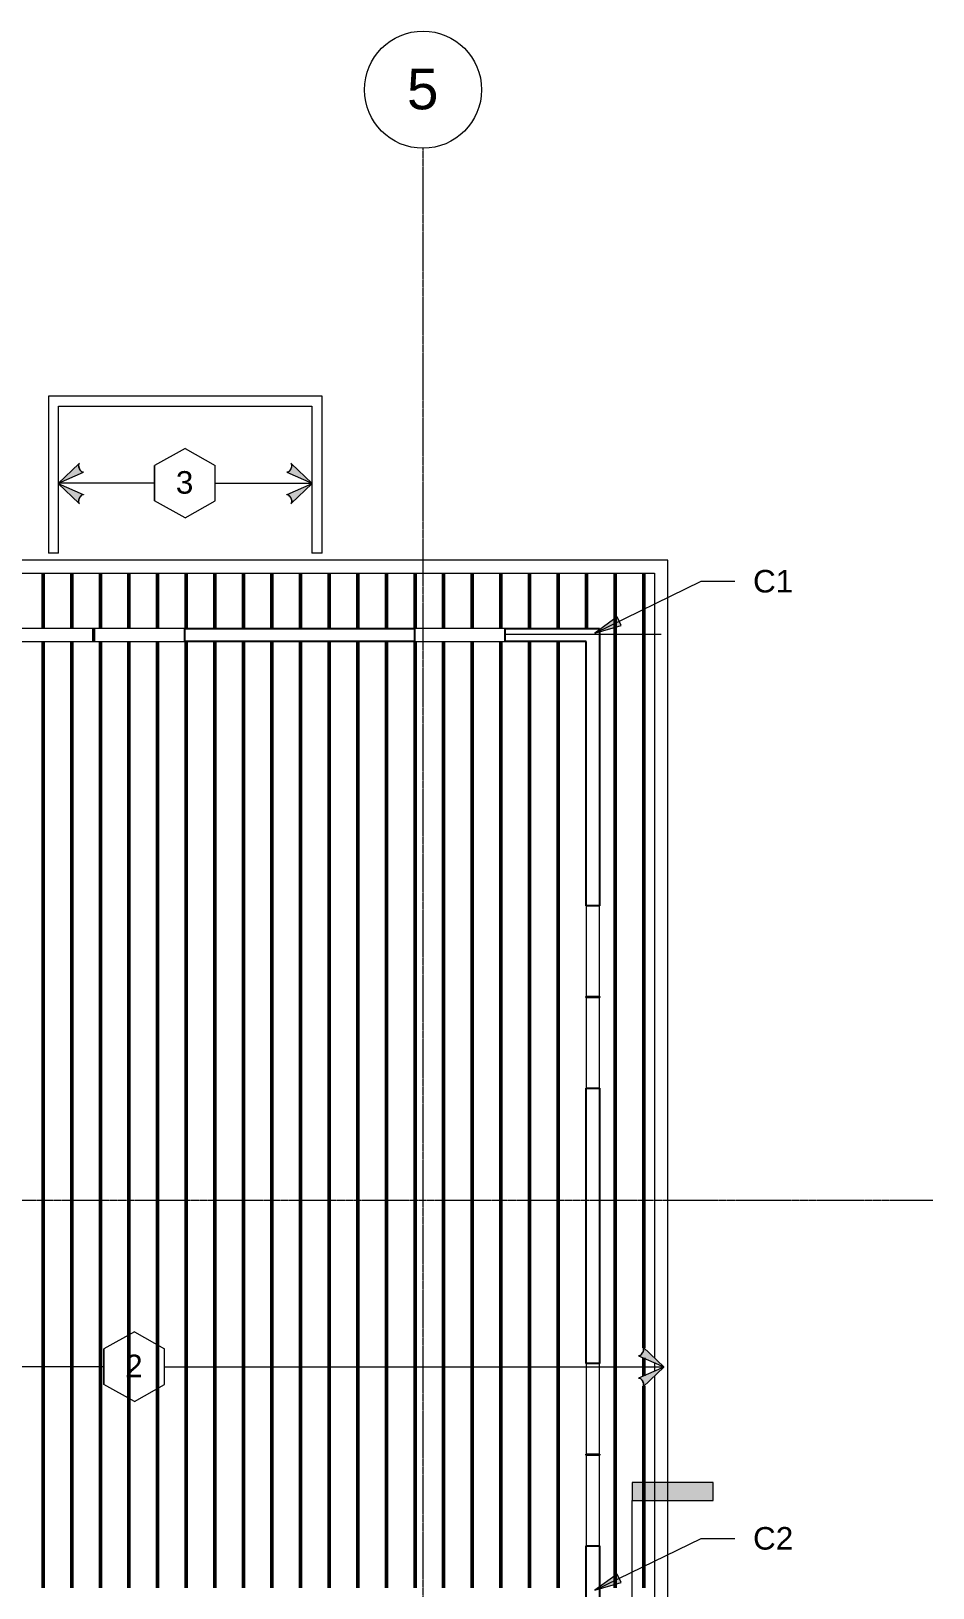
# Model space of a CAD drawing. Header units: inches. Extents: x -4036 to -1914, y 2 to 12338.
# Drawn here: x -2338 to -1959, y 11685 to 12338 of the extents above; entities that cross this region are included whole.
import ezdxf

# ---------------------------------------------------------------- set-up
doc = ezdxf.new("R2010")
doc.units = ezdxf.units.IN
doc.header["$MEASUREMENT"] = 0
doc.linetypes.add('Línea de rejilla', pattern=[0.875, 0.5, -0.125, 0.125, -0.125])
for name, color, linetype, lineweight in [('A-ANNO-NOTE', 131, 'Continuous', 9), ('A-DETL-GENF', 92, 'Continuous', 9), ('A-DETL-THIN', 151, 'Continuous', 9), ('A-WALL', 113, 'Continuous', 9), ('G-ANNO-SYMB', 111, 'Continuous', 9), ('G-ANNO-TEXT', 231, 'Continuous', 9), ('I-WALL', 2, 'Continuous', 9), ('S-BEAM', 12, 'Continuous', 9), ('S-BEAM-ANLY', 10, 'Continuous', 50), ('S-GRID', 1, 'Continuous', 9), ('S-GRID-IDEN', 1, 'Continuous', 9)]:
    doc.layers.add(name, color=color, linetype=linetype, lineweight=lineweight)
doc.styles.add('Arial', font='arial.ttf', dxfattribs={"height": 9.448819})
doc.styles.add('Arial_1', font='arial.ttf', dxfattribs={"height": 17.007874})

# ---------------------------------------------------------------- blocks, each defined once
blk = doc.blocks.new('TRUSS - 24_-V50-FRAMING PLAN - 2ND FLOOR')
at = {"layer": 'S-BEAM'}
for p, q in [((184.15, 0), (-212.8, 0)), ((212.8, 0), (189.65, 0))]:
    blk.add_line(p, q, dxfattribs=at)
blk = doc.blocks.new('TRUSS - 24_-V49-FRAMING PLAN - 2ND FLOOR')
at = {"layer": 'S-BEAM'}
blk.add_line((212.8, 0), (189.65, 0), dxfattribs=at)
blk = doc.blocks.new('TRUSS - 24_-1506883-FRAMING PLAN - 2ND FLOOR')
at = {"layer": 'S-BEAM'}
blk.add_line((212.8, 0), (-212.8, 0), dxfattribs=at)
blk = doc.blocks.new('TRUSS - 24_-V84-FRAMING PLAN - 2ND FLOOR')
at = {"layer": 'S-BEAM'}
for p, q in [((-128.2, 0), (-212.8, 0)), ((-116.37, 0), (-123.91, 0)), ((212.8, 0), (-112.08, 0))]:
    blk.add_line(p, q, dxfattribs=at)
blk = doc.blocks.new('TRUSSES - TRUSSES-1430586-FRAMING PLAN - 2ND FLOOR')
at = {"layer": 'A-DETL-GENF'}
h = blk.add_hatch(color=256, dxfattribs=at)
h.paths.add_polyline_path([(-213.45, 8.4), (-222.05, 0.23), (-211.69, 4.79), (-211.9, 4.81), (-212.13, 4.9), (-212.36, 5.06), (-212.82, 5.53), (-213.21, 6.17), (-213.48, 6.89), (-213.59, 7.59), (-213.54, 8.17)], flags=0)
h.paths.add_polyline_path([(-222.05, 0), (-213.45, -8.17), (-213.54, -7.95), (-213.59, -7.68), (-213.56, -7.02), (-213.36, -6.3), (-213.02, -5.61), (-212.59, -5.04), (-212.13, -4.68), (-211.9, -4.59), (-211.69, -4.56), (-211.5, -4.6)], flags=0)
h = blk.add_hatch(color=256, dxfattribs=at)
h.paths.add_polyline_path([(213.45, 8.4), (213.54, 8.17), (213.59, 7.9), (213.56, 7.25), (213.36, 6.53), (213.02, 5.84), (212.59, 5.27), (212.13, 4.9), (211.9, 4.81), (211.69, 4.79), (211.5, 4.83), (222.05, 0.23)], flags=0)
h.paths.add_polyline_path([(222.05, 0), (211.69, -4.56), (211.9, -4.59), (212.13, -4.68), (212.36, -4.83), (212.82, -5.31), (213.21, -5.95), (213.48, -6.66), (213.59, -7.36), (213.54, -7.95), (213.45, -8.17), (214.49, -7.18)], flags=0)
for p, q in [((0, 14.61), (-12.61, 7.43)), ((0, 14.61), (12.85, 7.43)), ((-213.45, 8.4), (-222.05, 0.23)), ((-213.45, 8.4), (-213.17, 8.66)), ((-12.61, 7.43), (-12.61, -7.43)), ((12.85, -7.43), (12.85, 7.43)), ((12.85, 7.43), (12.85, -7.43)), ((213.45, 8.4), (213.17, 8.66)), ((222.05, 0.23), (213.45, 8.4)), ((-222.05, 0.23), (-211.5, 4.83)), ((-222.05, 0), (-213.45, -8.17)), ((-211.5, -4.6), (-222.05, 0)), ((-12.61, 0), (-222.05, 0)), ((12.85, 0), (222.05, 0)), ((211.5, 4.83), (222.05, 0.23)), ((222.05, 0), (211.5, -4.6)), ((213.45, -8.17), (222.05, 0)), ((-213.45, -8.17), (-213.17, -8.43)), ((0, -14.56), (-12.61, -7.43)), ((0, -14.56), (12.85, -7.43)), ((213.45, -8.17), (213.17, -8.43))]:
    blk.add_line(p, q, dxfattribs=at)
for centre, major_axis, start_param, end_param in [((-212.34, 6.74), (-0.84, 1.91), 0.527907, 1.031328), ((-212.34, 6.74), (-0.84, 1.91), 1.058732, 1.553534), ((-212.34, 6.74), (-0.84, 1.91), 0, 0.515859), ((212.34, 6.74), (0.84, 1.91), 5.767326, 6.283185), ((212.34, 6.74), (0.84, 1.91), 4.729651, 5.224453), ((212.34, 6.74), (0.84, 1.91), 5.251857, 5.755279), ((-212.34, 6.74), (-0.84, 1.91), 1.586991, 2.08013), ((-212.34, 6.74), (-0.84, 1.91), 2.111632, 2.609761), ((-212.34, 6.74), (-0.84, 1.91), 2.630892, 3.141593), ((212.34, 6.74), (0.84, 1.91), 3.141593, 3.652293), ((212.34, 6.74), (0.84, 1.91), 3.673425, 4.171554), ((212.34, 6.74), (0.84, 1.91), 4.203055, 4.696194), ((-212.34, -6.52), (0.84, 1.91), 1.588058, 2.082861), ((-212.34, -6.52), (0.84, 1.91), 1.061463, 1.554602), ((-212.34, -6.52), (0.84, 1.91), 0.531832, 1.029961), ((-212.34, -6.52), (0.84, 1.91), 0, 0.5107), ((212.34, -6.52), (-0.84, 1.91), 5.772485, 6.283185), ((212.34, -6.52), (-0.84, 1.91), 5.253224, 5.751353), ((212.34, -6.52), (-0.84, 1.91), 4.728584, 5.221723), ((212.34, -6.52), (-0.84, 1.91), 4.200325, 4.695127), ((-212.34, -6.52), (0.84, 1.91), 2.131433, 2.613686), ((-212.34, -6.52), (0.84, 1.91), 2.625734, 3.141593), ((212.34, -6.52), (-0.84, 1.91), 3.141593, 3.657452), ((212.34, -6.52), (-0.84, 1.91), 3.669499, 4.151752)]:
    blk.add_ellipse(centre, major_axis=major_axis, ratio=0.493649, start_param=start_param, end_param=end_param, dxfattribs=at)
for points, knots in [([(-211.5, 4.83), (-211.56, 4.81), (-211.69, 4.78), (-211.9, 4.8), (-212.13, 4.89), (-212.44, 5.1), (-212.83, 5.5), (-213.23, 6.16), (-213.53, 6.96), (-213.62, 7.64), (-213.57, 8.12), (-213.49, 8.31), (-213.45, 8.4)], [0, 0, 0, 0, 0.066667, 0.133333, 0.2, 0.266667, 0.4, 0.533333, 0.666667, 0.833333, 0.916667, 1, 1, 1, 1]), ([(213.45, 8.4), (213.48, 8.33), (213.55, 8.18), (213.61, 7.82), (213.59, 7.26), (213.38, 6.52), (213.05, 5.84), (212.66, 5.3), (212.24, 4.94), (211.91, 4.79), (211.66, 4.78), (211.55, 4.81), (211.5, 4.83)], [0, 0, 0, 0, 0.066667, 0.133333, 0.266667, 0.4, 0.533333, 0.65, 0.766667, 0.883333, 0.941667, 1, 1, 1, 1]), ([(-213.45, -8.17), (-213.48, -8.1), (-213.55, -7.96), (-213.61, -7.59), (-213.59, -7.03), (-213.38, -6.3), (-213.05, -5.62), (-212.66, -5.08), (-212.24, -4.71), (-211.91, -4.57), (-211.66, -4.55), (-211.55, -4.58), (-211.5, -4.6)], [0, 0, 0, 0, 0.066667, 0.133333, 0.266667, 0.4, 0.533333, 0.65, 0.766667, 0.883333, 0.941667, 1, 1, 1, 1]), ([(211.5, -4.6), (211.56, -4.58), (211.69, -4.55), (211.9, -4.57), (212.13, -4.67), (212.44, -4.87), (212.83, -5.28), (213.23, -5.93), (213.53, -6.73), (213.62, -7.41), (213.57, -7.9), (213.49, -8.09), (213.45, -8.17)], [0, 0, 0, 0, 0.066667, 0.133333, 0.2, 0.266667, 0.4, 0.533333, 0.666667, 0.833333, 0.916667, 1, 1, 1, 1])]:
    blk.add_open_spline(points, degree=3, knots=knots, dxfattribs=at)
blk = doc.blocks.new('TRUSSES - TRUSSES-1431472-FRAMING PLAN - 2ND FLOOR')
at = {"layer": 'A-DETL-GENF'}
h = blk.add_hatch(color=256, dxfattribs=at)
h.paths.add_polyline_path([(-44.56, 8.4), (-53.16, 0.23), (-42.8, 4.79), (-43.02, 4.81), (-43.24, 4.9), (-43.48, 5.06), (-43.93, 5.53), (-44.32, 6.17), (-44.59, 6.89), (-44.71, 7.59), (-44.65, 8.17)], flags=0)
h.paths.add_polyline_path([(-53.16, 0), (-44.56, -8.17), (-44.65, -7.95), (-44.7, -7.68), (-44.67, -7.02), (-44.48, -6.3), (-44.14, -5.61), (-43.71, -5.04), (-43.24, -4.68), (-43.02, -4.59), (-42.8, -4.56), (-42.62, -4.6), (-47.87, -2.31)], flags=0)
h = blk.add_hatch(color=256, dxfattribs=at)
h.paths.add_polyline_path([(44.56, 8.4), (44.65, 8.17), (44.7, 7.9), (44.67, 7.25), (44.48, 6.53), (44.14, 5.84), (43.71, 5.27), (43.24, 4.9), (43.02, 4.81), (42.8, 4.79), (42.62, 4.83), (53.16, 0.23)], flags=0)
h.paths.add_polyline_path([(53.16, 0), (42.8, -4.56), (43.02, -4.59), (43.24, -4.68), (43.48, -4.83), (43.93, -5.31), (44.32, -5.95), (44.59, -6.66), (44.71, -7.36), (44.65, -7.95), (44.56, -8.17)], flags=0)
for p, q in [((0, 14.61), (-12.61, 7.43)), ((0, 14.61), (12.85, 7.43)), ((-44.56, 8.4), (-53.16, 0.23)), ((-44.56, 8.4), (-44.29, 8.66)), ((-12.61, 7.43), (-12.61, -7.43)), ((12.85, -7.43), (12.85, 7.43)), ((12.85, 7.43), (12.85, -7.43)), ((44.56, 8.4), (44.29, 8.66)), ((53.16, 0.23), (44.56, 8.4)), ((-53.16, 0.23), (-42.62, 4.83)), ((-53.16, 0), (-44.56, -8.17)), ((-42.62, -4.6), (-53.16, 0)), ((-12.61, 0), (-53.16, 0)), ((12.85, 0), (53.16, 0)), ((42.62, 4.83), (53.16, 0.23)), ((53.16, 0), (42.62, -4.6)), ((44.56, -8.17), (53.16, 0)), ((-44.56, -8.17), (-44.29, -8.43)), ((0, -14.56), (-12.61, -7.43)), ((0, -14.56), (12.85, -7.43)), ((44.56, -8.17), (44.29, -8.43))]:
    blk.add_line(p, q, dxfattribs=at)
for centre, major_axis, start_param, end_param in [((-43.45, 6.74), (-0.84, 1.91), 0.527907, 1.031328), ((-43.45, 6.74), (-0.84, 1.91), 1.058732, 1.553534), ((-43.45, 6.74), (-0.84, 1.91), 0, 0.515859), ((43.45, 6.74), (0.84, 1.91), 5.767326, 6.283185), ((43.45, 6.74), (0.84, 1.91), 4.729651, 5.224453), ((43.45, 6.74), (0.84, 1.91), 5.251857, 5.755279), ((-43.45, 6.74), (-0.84, 1.91), 1.586991, 2.08013), ((-43.45, 6.74), (-0.84, 1.91), 2.111632, 2.609761), ((-43.45, 6.74), (-0.84, 1.91), 2.630892, 3.141593), ((43.45, 6.74), (0.84, 1.91), 3.141593, 3.652293), ((43.45, 6.74), (0.84, 1.91), 3.673425, 4.171554), ((43.45, 6.74), (0.84, 1.91), 4.203055, 4.696194), ((-43.45, -6.52), (0.84, 1.91), 1.588058, 2.082861), ((-43.45, -6.52), (0.84, 1.91), 1.061463, 1.554602), ((-43.45, -6.52), (0.84, 1.91), 0.531832, 1.029961), ((-43.45, -6.52), (0.84, 1.91), 0, 0.5107), ((43.45, -6.52), (-0.84, 1.91), 5.772485, 6.283185), ((43.45, -6.52), (-0.84, 1.91), 5.253224, 5.751353), ((43.45, -6.52), (-0.84, 1.91), 4.728584, 5.221723), ((43.45, -6.52), (-0.84, 1.91), 4.200325, 4.695127), ((-43.45, -6.52), (0.84, 1.91), 2.110265, 2.613686), ((-43.45, -6.52), (0.84, 1.91), 2.625734, 3.141593), ((43.45, -6.52), (-0.84, 1.91), 3.141593, 3.657452), ((43.45, -6.52), (-0.84, 1.91), 3.669499, 4.172921)]:
    blk.add_ellipse(centre, major_axis=major_axis, ratio=0.493649, start_param=start_param, end_param=end_param, dxfattribs=at)
for points, knots in [([(-42.62, 4.83), (-42.68, 4.81), (-42.8, 4.78), (-43.01, 4.8), (-43.24, 4.89), (-43.55, 5.1), (-43.94, 5.5), (-44.34, 6.16), (-44.64, 6.96), (-44.74, 7.64), (-44.68, 8.12), (-44.61, 8.31), (-44.56, 8.4)], [0, 0, 0, 0, 0.066667, 0.133333, 0.2, 0.266667, 0.4, 0.533333, 0.666667, 0.833333, 0.916667, 1, 1, 1, 1]), ([(44.56, 8.4), (44.6, 8.33), (44.66, 8.18), (44.73, 7.82), (44.7, 7.26), (44.5, 6.52), (44.17, 5.84), (43.77, 5.3), (43.36, 4.94), (43.02, 4.79), (42.78, 4.78), (42.67, 4.81), (42.62, 4.83)], [0, 0, 0, 0, 0.066667, 0.133333, 0.266667, 0.4, 0.533333, 0.65, 0.766667, 0.883333, 0.941667, 1, 1, 1, 1]), ([(-44.56, -8.17), (-44.6, -8.1), (-44.66, -7.96), (-44.73, -7.59), (-44.7, -7.03), (-44.5, -6.3), (-44.17, -5.62), (-43.77, -5.08), (-43.36, -4.71), (-43.02, -4.57), (-42.78, -4.55), (-42.67, -4.58), (-42.62, -4.6)], [0, 0, 0, 0, 0.066667, 0.133333, 0.266667, 0.4, 0.533333, 0.65, 0.766667, 0.883333, 0.941667, 1, 1, 1, 1]), ([(42.62, -4.6), (42.68, -4.58), (42.8, -4.55), (43.01, -4.57), (43.24, -4.67), (43.55, -4.87), (43.94, -5.28), (44.34, -5.93), (44.64, -6.73), (44.74, -7.41), (44.68, -7.9), (44.61, -8.09), (44.56, -8.17)], [0, 0, 0, 0, 0.066667, 0.133333, 0.2, 0.266667, 0.4, 0.533333, 0.666667, 0.833333, 0.916667, 1, 1, 1, 1])]:
    blk.add_open_spline(points, degree=3, knots=knots, dxfattribs=at)
blk = doc.blocks.new('Rejilla - Extremo inicial de rejilla - Círculo-11506-FRAMING PLAN - 2ND FLOOR')
at = {"layer": 'S-GRID-IDEN'}
blk.add_circle((0, 0), 0.2559, dxfattribs=at)
blk = doc.blocks.new('Vista de diseño - Extremo final de sección - Rellenado-14997-FRAMING PLAN - 2ND FLOOR')
at = {"layer": 'G-ANNO-SYMB'}
blk.add_hatch(color=256, dxfattribs=at).paths.add_polyline_path([(0, 0.3543), (0, 0), (-0.0787, 0), (-0.0787, 0.3543)], flags=0)
for p, q in [((0, 0.3543), (-0.0787, 0.3543)), ((-0.0787, 0.3543), (-0.0787, 0)), ((0, 0), (0, 0.3543)), ((-0.0787, 0), (0, 0))]:
    blk.add_line(p, q, dxfattribs=at)

msp = doc.modelspace()

# ---------------------------------------------------------------- hatches: boundary and pattern name
at = {"layer": 'G-ANNO-TEXT'}
for points in [[(-2101.19, 12085.18), (-2090.13, 12088.37), (-2091.89, 12091.96)], [(-2101.19, 11683.73), (-2090.13, 11686.92), (-2091.89, 11690.51)]]:
    msp.add_hatch(color=50, dxfattribs=at).paths.add_polyline_path(points, flags=0)

# ---------------------------------------------------------------- linework, layer by layer
at = {"layer": 'A-DETL-THIN'}
msp.add_line((-2138.91, 12084.69), (-2073.42, 12084.69), dxfattribs=at)
at = {"layer": 'A-WALL'}
for p, q in [((-2215.7, 12184.59), (-2330.52, 12184.59)), ((-2330.52, 12184.59), (-2330.52, 12118.78)), ((-2215.7, 12118.78), (-2215.7, 12184.59)), ((-2326.27, 12180.34), (-2219.95, 12180.34)), ((-2326.27, 12118.78), (-2326.27, 12180.34)), ((-2219.95, 12180.34), (-2219.95, 12118.78)), ((-2326.27, 12118.78), (-2330.52, 12118.78)), ((-2215.7, 12118.78), (-2219.95, 12118.78))]:
    msp.add_line(p, q, dxfattribs=at)
at = {"layer": 'G-ANNO-SYMB'}
msp.add_line((-2085.59, 11636.48), (-2085.59, 11721.34), dxfattribs=at)
at = {"layer": 'G-ANNO-TEXT', "color": 50}
for p, q in [((-2101.19, 12085.18), (-2056.7, 12106.96)), ((-2056.7, 12106.96), (-2042.55, 12106.96)), ((-2091.89, 12091.96), (-2101.19, 12085.18)), ((-2101.19, 12085.18), (-2090.13, 12088.37)), ((-2090.13, 12088.37), (-2091.89, 12091.96)), ((-2101.19, 11683.73), (-2056.7, 11705.51)), ((-2056.7, 11705.51), (-2042.55, 11705.51)), ((-2091.89, 11690.51), (-2101.19, 11683.73)), ((-2090.13, 11686.92), (-2091.89, 11690.51)), ((-2101.19, 11683.73), (-2090.13, 11686.92))]:
    msp.add_line(p, q, dxfattribs=at)
at = {"layer": 'I-WALL'}
for p, q in [((-2070.67, 12115.84), (-2521.22, 12115.84)), ((-2070.67, 11250.14), (-2070.67, 12115.84)), ((-2515.72, 12110.34), (-2076.17, 12110.34)), ((-2076.17, 12110.34), (-2076.17, 11781.18)), ((-2311.71, 12087.19), (-2349.74, 12087.19)), ((-2273.31, 12087.19), (-2311.34, 12087.19)), ((-2138.91, 12087.19), (-2176.94, 12087.19)), ((-2349.74, 12081.69), (-2311.71, 12081.69)), ((-2311.34, 12081.69), (-2273.31, 12081.69)), ((-2176.94, 12081.69), (-2138.91, 12081.69)), ((-2104.82, 11970.8), (-2104.82, 11932.78)), ((-2099.32, 11932.78), (-2099.32, 11970.8)), ((-2104.82, 11932.4), (-2104.82, 11894.38)), ((-2099.32, 11894.38), (-2099.32, 11932.4)), ((-2104.82, 11778.8), (-2104.82, 11740.78)), ((-2099.32, 11740.78), (-2099.32, 11778.8)), ((-2076.17, 11779.2), (-2076.17, 11775.6)), ((-2076.17, 11773.62), (-2076.17, 11255.64)), ((-2104.82, 11740.4), (-2104.82, 11702.38)), ((-2099.32, 11702.38), (-2099.32, 11740.4))]:
    msp.add_line(p, q, dxfattribs=at)
at = {"layer": 'I-WALL', "lineweight": 25}
for p, q in [((-2311.71, 12087.19), (-2311.34, 12087.19)), ((-2311.71, 12081.69), (-2311.71, 12087.19)), ((-2311.34, 12087.19), (-2311.34, 12081.69)), ((-2273.31, 12087.19), (-2176.94, 12087.19)), ((-2273.31, 12081.69), (-2273.31, 12087.19)), ((-2176.94, 12087.19), (-2176.94, 12081.69)), ((-2138.91, 12087.19), (-2099.32, 12087.19)), ((-2138.91, 12081.69), (-2138.91, 12087.19)), ((-2099.32, 12087.19), (-2099.32, 11970.8)), ((-2311.34, 12081.69), (-2311.71, 12081.69)), ((-2176.94, 12081.69), (-2273.31, 12081.69)), ((-2104.82, 12081.69), (-2138.91, 12081.69)), ((-2104.82, 11970.8), (-2104.82, 12081.69)), ((-2099.32, 11970.8), (-2104.82, 11970.8)), ((-2104.82, 11932.4), (-2104.82, 11932.78)), ((-2104.82, 11932.78), (-2099.32, 11932.78)), ((-2099.32, 11932.4), (-2104.82, 11932.4)), ((-2099.32, 11932.78), (-2099.32, 11932.4)), ((-2104.82, 11778.8), (-2104.82, 11894.38)), ((-2104.82, 11894.38), (-2099.32, 11894.38)), ((-2099.32, 11894.38), (-2099.32, 11778.8)), ((-2099.32, 11778.8), (-2104.82, 11778.8)), ((-2104.82, 11740.4), (-2104.82, 11740.78)), ((-2104.82, 11740.78), (-2099.32, 11740.78)), ((-2099.32, 11740.4), (-2104.82, 11740.4)), ((-2099.32, 11740.78), (-2099.32, 11740.4)), ((-2104.82, 11663.6), (-2104.82, 11702.38)), ((-2104.82, 11702.38), (-2099.32, 11702.38)), ((-2099.32, 11702.38), (-2099.32, 11663.6))]:
    msp.add_line(p, q, dxfattribs=at)
at = {"layer": 'S-BEAM-ANLY', "color": 7}
for p, q in [((-2332.69, 12087.19), (-2332.69, 12110.34)), ((-2320.69, 12087.19), (-2320.69, 12110.34)), ((-2308.69, 12087.19), (-2308.69, 12110.34)), ((-2296.69, 12087.19), (-2296.69, 12110.34)), ((-2284.69, 12087.19), (-2284.69, 12110.34)), ((-2272.69, 12087.19), (-2272.69, 12110.34)), ((-2260.69, 12087.19), (-2260.69, 12110.34)), ((-2248.69, 12087.19), (-2248.69, 12110.34)), ((-2236.69, 12087.19), (-2236.69, 12110.34)), ((-2224.69, 12087.19), (-2224.69, 12110.34)), ((-2212.69, 12087.19), (-2212.69, 12110.34)), ((-2200.69, 12087.19), (-2200.69, 12110.34)), ((-2188.69, 12087.19), (-2188.69, 12110.34)), ((-2176.69, 12087.19), (-2176.69, 12110.34)), ((-2164.69, 12087.19), (-2164.69, 12110.34)), ((-2152.69, 12087.19), (-2152.69, 12110.34)), ((-2140.69, 12087.19), (-2140.69, 12110.34)), ((-2128.69, 12087.19), (-2128.69, 12110.34)), ((-2116.69, 12087.19), (-2116.69, 12110.34)), ((-2104.69, 12087.19), (-2104.69, 12110.34)), ((-2092.69, 12080.34), (-2092.69, 12110.34)), ((-2080.69, 12080.34), (-2080.69, 12110.34)), ((-2332.69, 12080.34), (-2332.69, 12081.69)), ((-2332.69, 11714.74), (-2332.69, 12080.34)), ((-2320.69, 12080.34), (-2320.69, 12081.69)), ((-2320.69, 11714.74), (-2320.69, 12080.34)), ((-2308.69, 12080.34), (-2308.69, 12081.69)), ((-2308.69, 11714.74), (-2308.69, 12080.34)), ((-2296.69, 12080.34), (-2296.69, 12081.69)), ((-2296.69, 11714.74), (-2296.69, 12080.34)), ((-2284.69, 12080.34), (-2284.69, 12081.69)), ((-2284.69, 11714.74), (-2284.69, 12080.34)), ((-2272.69, 12080.34), (-2272.69, 12081.69)), ((-2272.69, 11714.74), (-2272.69, 12080.34)), ((-2260.69, 12080.34), (-2260.69, 12081.69)), ((-2260.69, 11714.74), (-2260.69, 12080.34)), ((-2248.69, 12080.34), (-2248.69, 12081.69)), ((-2248.69, 11714.74), (-2248.69, 12080.34)), ((-2236.69, 12080.34), (-2236.69, 12081.69)), ((-2236.69, 11714.74), (-2236.69, 12080.34)), ((-2224.69, 12080.34), (-2224.69, 12081.69)), ((-2224.69, 11714.74), (-2224.69, 12080.34)), ((-2212.69, 12080.34), (-2212.69, 12081.69)), ((-2212.69, 11714.74), (-2212.69, 12080.34)), ((-2200.69, 12080.34), (-2200.69, 12081.69)), ((-2200.69, 11714.74), (-2200.69, 12080.34)), ((-2188.69, 12080.34), (-2188.69, 12081.69)), ((-2188.69, 11714.74), (-2188.69, 12080.34)), ((-2176.69, 12080.34), (-2176.69, 12081.69)), ((-2176.69, 11714.74), (-2176.69, 12080.34)), ((-2164.69, 12080.34), (-2164.69, 12081.69)), ((-2164.69, 11714.74), (-2164.69, 12080.34)), ((-2152.69, 12080.34), (-2152.69, 12081.69)), ((-2152.69, 11714.74), (-2152.69, 12080.34)), ((-2140.69, 12080.34), (-2140.69, 12081.69)), ((-2140.69, 11714.74), (-2140.69, 12080.34)), ((-2128.69, 12080.34), (-2128.69, 12081.69)), ((-2128.69, 11714.74), (-2128.69, 12080.34)), ((-2116.69, 12080.34), (-2116.69, 12081.69)), ((-2116.69, 11714.74), (-2116.69, 12080.34)), ((-2092.69, 11714.74), (-2092.69, 12080.34)), ((-2080.69, 11785.46), (-2080.69, 12080.34)), ((-2080.69, 11773.63), (-2080.69, 11781.17)), ((-2080.69, 11714.74), (-2080.69, 11769.33)), ((-2332.69, 11684.74), (-2332.69, 11714.74)), ((-2320.69, 11684.74), (-2320.69, 11714.74)), ((-2308.69, 11684.74), (-2308.69, 11714.74)), ((-2296.69, 11684.74), (-2296.69, 11714.74)), ((-2284.69, 11684.74), (-2284.69, 11714.74)), ((-2272.69, 11684.74), (-2272.69, 11714.74)), ((-2260.69, 11684.74), (-2260.69, 11714.74)), ((-2248.69, 11684.74), (-2248.69, 11714.74)), ((-2236.69, 11684.74), (-2236.69, 11714.74)), ((-2224.69, 11684.74), (-2224.69, 11714.74)), ((-2212.69, 11684.74), (-2212.69, 11714.74)), ((-2200.69, 11684.74), (-2200.69, 11714.74)), ((-2188.69, 11684.74), (-2188.69, 11714.74)), ((-2176.69, 11684.74), (-2176.69, 11714.74)), ((-2164.69, 11684.74), (-2164.69, 11714.74)), ((-2152.69, 11684.74), (-2152.69, 11714.74)), ((-2140.69, 11684.74), (-2140.69, 11714.74)), ((-2128.69, 11684.74), (-2128.69, 11714.74)), ((-2116.69, 11684.74), (-2116.69, 11714.74)), ((-2092.69, 11684.74), (-2092.69, 11714.74)), ((-2080.69, 11684.74), (-2080.69, 11714.74))]:
    msp.add_line(p, q, dxfattribs=at)
at = {"layer": 'S-GRID', "linetype": 'Línea de rejilla'}
for p, q in [((-2173.32, 9786.33), (-2173.32, 12288.56)), ((-1959.43, 11847.19), (-3987.13, 11847.19))]:
    msp.add_line(p, q, dxfattribs=at)

# ---------------------------------------------------------------- block references
at = {"layer": 'A-DETL-GENF', "rotation": 180}
for name, p in [('TRUSSES - TRUSSES-1431472-FRAMING PLAN - 2ND FLOOR', (-2273.11, 12148.09)), ('TRUSSES - TRUSSES-1430586-FRAMING PLAN - 2ND FLOOR', (-2294.36, 11777.51))]:
    msp.add_blockref(name, p, dxfattribs=at)
at = {"layer": 'G-ANNO-SYMB', "xscale": 95.99999999999994, "yscale": 95.99999999999994, "zscale": 95.99999999999994, "rotation": 269.9999999999998}
msp.add_blockref('Vista de diseño - Extremo final de sección - Rellenado-14997-FRAMING PLAN - 2ND FLOOR', (-2085.59, 11721.34), dxfattribs=at)
at = {"layer": 'S-BEAM', "rotation": 90.00000000000037}
for name, p in [('TRUSS - 24_-V50-FRAMING PLAN - 2ND FLOOR', (-2332.69, 11897.54)), ('TRUSS - 24_-V50-FRAMING PLAN - 2ND FLOOR', (-2320.69, 11897.54)), ('TRUSS - 24_-V50-FRAMING PLAN - 2ND FLOOR', (-2308.69, 11897.54)), ('TRUSS - 24_-V50-FRAMING PLAN - 2ND FLOOR', (-2296.69, 11897.54)), ('TRUSS - 24_-V50-FRAMING PLAN - 2ND FLOOR', (-2284.69, 11897.54)), ('TRUSS - 24_-V50-FRAMING PLAN - 2ND FLOOR', (-2272.69, 11897.54)), ('TRUSS - 24_-V50-FRAMING PLAN - 2ND FLOOR', (-2260.69, 11897.54)), ('TRUSS - 24_-V50-FRAMING PLAN - 2ND FLOOR', (-2248.69, 11897.54)), ('TRUSS - 24_-V50-FRAMING PLAN - 2ND FLOOR', (-2236.69, 11897.54)), ('TRUSS - 24_-V50-FRAMING PLAN - 2ND FLOOR', (-2224.69, 11897.54)), ('TRUSS - 24_-V50-FRAMING PLAN - 2ND FLOOR', (-2212.69, 11897.54)), ('TRUSS - 24_-V50-FRAMING PLAN - 2ND FLOOR', (-2200.69, 11897.54)), ('TRUSS - 24_-V50-FRAMING PLAN - 2ND FLOOR', (-2188.69, 11897.54)), ('TRUSS - 24_-V50-FRAMING PLAN - 2ND FLOOR', (-2176.69, 11897.54)), ('TRUSS - 24_-V50-FRAMING PLAN - 2ND FLOOR', (-2164.69, 11897.54)), ('TRUSS - 24_-V50-FRAMING PLAN - 2ND FLOOR', (-2152.69, 11897.54)), ('TRUSS - 24_-V50-FRAMING PLAN - 2ND FLOOR', (-2140.69, 11897.54)), ('TRUSS - 24_-V50-FRAMING PLAN - 2ND FLOOR', (-2128.69, 11897.54)), ('TRUSS - 24_-V50-FRAMING PLAN - 2ND FLOOR', (-2116.69, 11897.54)), ('TRUSS - 24_-V49-FRAMING PLAN - 2ND FLOOR', (-2104.69, 11897.54)), ('TRUSS - 24_-1506883-FRAMING PLAN - 2ND FLOOR', (-2092.69, 11897.54)), ('TRUSS - 24_-V84-FRAMING PLAN - 2ND FLOOR', (-2080.69, 11897.54))]:
    msp.add_blockref(name, p, dxfattribs=at)
at = {"layer": 'S-GRID-IDEN', "xscale": 95.99999999999994, "yscale": 95.99999999999994, "zscale": 95.99999999999994}
msp.add_blockref('Rejilla - Extremo inicial de rejilla - Círculo-11506-FRAMING PLAN - 2ND FLOOR', (-2173.32, 12313.12), dxfattribs=at)

# ---------------------------------------------------------------- texts
at = {"layer": 'A-ANNO-NOTE', "char_height": 9.45, "width": 8.787, "attachment_point": 1, "style": 'Arial'}
for s, insert in [('3', (-2277.03, 12153.14)), ('2', (-2298.28, 11782.56))]:
    msp.add_mtext(s, dxfattribs=dict(at, insert=insert))
at = {"layer": 'G-ANNO-TEXT', "color": 7, "char_height": 9.449, "width": 20.301, "attachment_point": 1, "style": 'Arial'}
for s, insert in [('C1', (-2034.87, 12111.69)), ('C2', (-2034.87, 11710.24))]:
    msp.add_mtext(s, dxfattribs=dict(at, insert=insert))
at = {"layer": 'S-GRID-IDEN', "insert": (-2180.07, 12321.91), "char_height": 17.01, "width": 16.059, "attachment_point": 1, "style": 'Arial_1'}
msp.add_mtext('5', dxfattribs=at)

doc.saveas('drawing.dxf')
